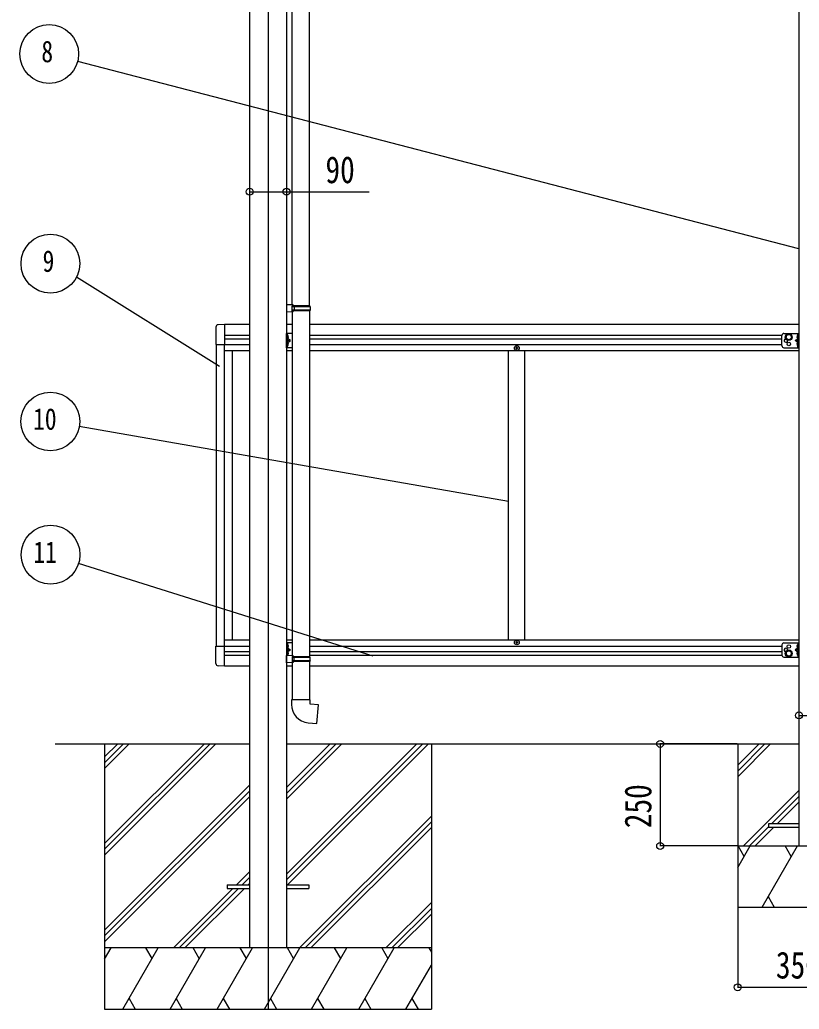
# Model space of a CAD drawing. Units: millimetres, scale not verified. Extents: x -10512 to 10512, y -7425 to 7425.
# Drawn here: x -2468 to -560, y -4346 to -1923 of the extents above; entities that cross this region are included whole.
import ezdxf
from ezdxf.enums import TextEntityAlignment as Align

# ---------------------------------------------------------------- set-up
doc = ezdxf.new("R2010")
doc.units = ezdxf.units.MM
doc.header["$LTSCALE"] = 30
for name, color, linetype in [('0-3_YKK_12', 2, 'Continuous'), ('0-4_YKK_13', 4, 'Continuous'), ('0-5_YKK_A1', 4, 'Continuous'), ('0-6_YKK_D', 6, 'Continuous')]:
    doc.layers.add(name, color=color, linetype=linetype)
doc.styles.add('ＭＳ ゴシック', font='')
doc.styles.get('ＭＳ ゴシック').set_extended_font_data('MS Gothic')

msp = doc.modelspace()

# ---------------------------------------------------------------- linework, layer by layer
at = {"layer": '0-3_YKK_12'}
msp.add_lwpolyline([(-1860.33, -1171.93), (-1860.33, -3696.34), (-1860.33, -4096.34), (-1860.33, -4346.34)], dxfattribs=at)
at = {"layer": '0-4_YKK_13'}
for p, q in [((-1801.13, -2620.96), (-1801.13, -1778.82)), ((-1759.13, -2623.52), (-1759.13, -1776.27)), ((-1799.13, -2621.02), (-1815.13, -2620.55)), ((-1815.13, -2620.55), (-1815.13, -2638.49)), ((-1799.13, -2638.02), (-1815.13, -2638.49)), ((-1799.13, -2623.02), (-1801.13, -2623.02)), ((-1758.13, -2623.52), (-1801.13, -2623.52)), ((-1757.13, -2625.52), (-1801.13, -2625.52)), ((-1757.13, -2633.52), (-1801.13, -2633.52)), ((-1758.13, -2635.52), (-1801.13, -2635.52)), ((-1801.13, -2638.08), (-1801.13, -3480.21)), ((-1799.13, -2623.02), (-1799.13, -2621.02)), ((-1799.13, -2638.02), (-1799.13, -2636.02)), ((-1796.65, -2625.52), (-1796.22, -2623.52)), ((-1759.13, -2635.52), (-1759.13, -3482.77)), ((-1757.13, -2625.52), (-1758.13, -2623.52)), ((-1757.13, -2633.52), (-1758.13, -2635.52)), ((-1757.13, -2625.52), (-1757.13, -2633.52)), ((-1987.83, -2675.13), (-1987.83, -2718.03)), ((-1967.33, -2668.84), (-1982.62, -2669.64)), ((-1967.33, -2668.84), (-1967.33, -2718.03)), ((-1815.13, -2725.84), (-1815.13, -2690.84)), ((-1801.13, -2690.84), (-1815.13, -2690.84)), ((-1812.61, -2698.19), (-1813.21, -2699.34)), ((-1812.61, -2700.48), (-1813.21, -2699.34)), ((-1812.63, -2725.84), (-1812.63, -2690.84)), ((-1812.63, -2694.64), (-1812.34, -2694.64)), ((-1812.63, -2694.64), (-1812.63, -2704.04)), ((-1812.34, -2704.04), (-1812.63, -2704.04)), ((-1812.63, -2708.34), (-1805.63, -2708.34)), ((-1812.34, -2712.64), (-1812.63, -2712.64)), ((-1812.63, -2722.04), (-1812.63, -2712.64)), ((-1810.52, -2697.19), (-1812.54, -2698.19)), ((-1810.52, -2701.49), (-1812.54, -2700.48)), ((-1812.34, -2694.64), (-1812.34, -2704.04)), ((-1812.34, -2722.04), (-1812.34, -2712.64)), ((-602.33, -2720.84), (-602.33, -2695.84)), ((-597.33, -2690.84), (-560.33, -2690.84)), ((-562.83, -2708.34), (-569.83, -2708.34)), ((-564.94, -2697.19), (-562.92, -2698.19)), ((-564.94, -2701.49), (-562.92, -2700.48)), ((-562.83, -2694.64), (-563.12, -2694.64)), ((-563.12, -2694.64), (-563.12, -2704.04)), ((-563.12, -2704.04), (-562.83, -2704.04)), ((-563.12, -2712.64), (-562.83, -2712.64)), ((-563.12, -2722.04), (-563.12, -2712.64)), ((-562.85, -2698.19), (-562.25, -2699.34)), ((-562.85, -2700.48), (-562.25, -2699.34)), ((-562.83, -2725.84), (-562.83, -2690.84)), ((-562.83, -2694.64), (-562.83, -2704.04)), ((-562.83, -2722.04), (-562.83, -2712.64)), ((-560.33, -2725.84), (-560.33, -2690.84)), ((-1987.83, -2718.03), (-1967.33, -2718.03)), ((-1801.13, -2725.84), (-1815.13, -2725.84)), ((-1812.61, -2716.19), (-1813.21, -2717.34)), ((-1812.61, -2718.48), (-1813.21, -2717.34)), ((-1812.63, -2722.04), (-1812.34, -2722.04)), ((-1810.52, -2715.19), (-1812.54, -2716.19)), ((-1810.52, -2719.49), (-1812.54, -2718.48)), ((-1252.83, -2727.34), (-1253.83, -2727.34)), ((-597.33, -2725.84), (-560.33, -2725.84)), ((-564.94, -2715.19), (-562.92, -2716.19)), ((-564.94, -2719.49), (-562.92, -2718.48)), ((-562.83, -2722.04), (-563.12, -2722.04)), ((-562.85, -2716.19), (-562.25, -2717.34)), ((-562.85, -2718.48), (-562.25, -2717.34)), ((-1987.83, -3499.54), (-1987.83, -3456.65)), ((-1987.83, -3456.65), (-1967.33, -3456.65)), ((-1967.33, -3505.84), (-1967.33, -3456.65)), ((-1815.13, -3448.84), (-1815.13, -3483.84)), ((-1801.13, -3448.84), (-1815.13, -3448.84)), ((-1812.61, -3456.19), (-1813.21, -3457.34)), ((-1812.61, -3458.48), (-1813.21, -3457.34)), ((-1812.63, -3448.84), (-1812.63, -3479.87)), ((-1812.63, -3452.64), (-1812.34, -3452.64)), ((-1812.63, -3452.64), (-1812.63, -3462.04)), ((-1812.34, -3462.04), (-1812.63, -3462.04)), ((-1810.52, -3455.19), (-1812.54, -3456.19)), ((-1810.52, -3459.49), (-1812.54, -3458.48)), ((-1812.34, -3452.64), (-1812.34, -3462.04)), ((-1252.83, -3447.34), (-1253.83, -3447.34)), ((-602.33, -3453.84), (-602.33, -3478.84)), ((-597.33, -3448.84), (-560.33, -3448.84)), ((-564.94, -3455.19), (-562.92, -3456.19)), ((-564.94, -3459.49), (-562.92, -3458.48)), ((-562.83, -3452.64), (-563.12, -3452.64)), ((-563.12, -3452.64), (-563.12, -3462.04)), ((-563.12, -3462.04), (-562.83, -3462.04)), ((-562.85, -3456.19), (-562.25, -3457.34)), ((-562.85, -3458.48), (-562.25, -3457.34)), ((-562.83, -3448.84), (-562.83, -3483.84)), ((-562.83, -3452.64), (-562.83, -3462.04)), ((-560.33, -3448.84), (-560.33, -3483.84)), ((-1799.13, -3480.27), (-1815.13, -3479.8)), ((-1815.13, -3497.74), (-1815.13, -3479.8)), ((-1812.61, -3474.19), (-1813.21, -3475.34)), ((-1812.61, -3476.48), (-1813.21, -3475.34)), ((-1812.63, -3466.34), (-1805.63, -3466.34)), ((-1812.34, -3470.64), (-1812.63, -3470.64)), ((-1812.63, -3480.04), (-1812.63, -3470.64)), ((-1812.63, -3480.04), (-1812.34, -3480.04)), ((-1810.52, -3473.19), (-1812.54, -3474.19)), ((-1810.52, -3477.49), (-1812.54, -3476.48)), ((-1812.34, -3480.04), (-1812.34, -3470.64)), ((-1758.13, -3482.77), (-1801.13, -3482.77)), ((-1757.13, -3484.77), (-1801.13, -3484.77)), ((-1799.13, -3480.27), (-1799.13, -3482.27)), ((-1757.13, -3484.77), (-1758.13, -3482.77)), ((-1757.13, -3492.77), (-1757.13, -3484.77)), ((-597.33, -3483.84), (-560.33, -3483.84)), ((-562.83, -3466.34), (-569.83, -3466.34)), ((-564.94, -3473.19), (-562.92, -3474.19)), ((-564.94, -3477.49), (-562.92, -3476.48)), ((-563.12, -3470.64), (-562.83, -3470.64)), ((-563.12, -3480.04), (-563.12, -3470.64)), ((-562.83, -3480.04), (-563.12, -3480.04)), ((-562.85, -3474.19), (-562.25, -3475.34)), ((-562.85, -3476.48), (-562.25, -3475.34)), ((-562.83, -3480.04), (-562.83, -3470.64)), ((-1967.33, -3505.84), (-1982.62, -3505.04)), ((-1799.13, -3497.27), (-1815.13, -3497.74)), ((-1757.13, -3492.77), (-1801.13, -3492.77)), ((-1758.13, -3494.77), (-1801.13, -3494.77)), ((-1799.13, -3495.27), (-1801.13, -3495.27)), ((-1801.13, -3497.33), (-1801.13, -3588.77)), ((-1799.13, -3495.27), (-1799.13, -3497.27)), ((-1796.65, -3492.77), (-1796.22, -3494.77)), ((-1759.13, -3494.77), (-1759.13, -3588.77)), ((-1757.13, -3492.77), (-1758.13, -3494.77)), ((-1757.13, -3588.77), (-1803.13, -3588.77)), ((-1803.13, -3588.77), (-1803.13, -3599.69)), ((-1757.13, -3598.77), (-1757.13, -3588.77)), ((-560.33, -3892.34), (-635.33, -3892.34)), ((-1960.33, -4041.84), (-1960.33, -4050.84)), ((-1960.33, -4041.84), (-1905.53, -4041.84)), ((-1815.13, -4041.84), (-1760.33, -4041.84)), ((-1760.33, -4041.84), (-1760.33, -4050.84)), ((-1960.33, -4050.84), (-1905.53, -4050.84)), ((-1815.13, -4050.84), (-1760.33, -4050.84))]:
    msp.add_line(p, q, dxfattribs=at)
for points in [[(-1799.13, -2636.02), (-1801.13, -2636.02), (-1801.13, -2623.02)], [(-1796.65, -2625.52), (-1796.65, -2633.52), (-1796.22, -2635.52)], [(-1812.03, -2712.91), (-1805.63, -2708.34), (-1812.03, -2703.76)], [(-563.43, -2712.91), (-569.83, -2708.34), (-563.43, -2703.76)], [(-1253.83, -2727.34), (-1253.83, -2726.34), (-1252.83, -2726.34)], [(-1251.83, -2725.34), (-1251.83, -2724.34), (-1250.83, -2724.34), (-1250.83, -2725.34)], [(-1250.83, -2728.34), (-1250.83, -2729.34), (-1251.83, -2729.34), (-1251.83, -2728.34)], [(-1249.83, -2726.34), (-1248.83, -2726.34), (-1248.83, -2727.34), (-1249.83, -2727.34)], [(-1812.03, -3461.77), (-1805.63, -3466.34), (-1812.03, -3470.91)], [(-1253.83, -3447.34), (-1253.83, -3448.34), (-1252.83, -3448.34)], [(-1250.83, -3446.34), (-1250.83, -3445.34), (-1251.83, -3445.34), (-1251.83, -3446.34)], [(-1251.83, -3449.34), (-1251.83, -3450.34), (-1250.83, -3450.34), (-1250.83, -3449.34)], [(-1249.83, -3448.34), (-1248.83, -3448.34), (-1248.83, -3447.34), (-1249.83, -3447.34)], [(-563.43, -3461.77), (-569.83, -3466.34), (-563.43, -3470.91)], [(-1799.13, -3482.27), (-1801.13, -3482.27), (-1801.13, -3495.27)], [(-1796.65, -3492.77), (-1796.65, -3484.77), (-1796.22, -3482.77)], [(-1762.05, -3644.51), (-1741.22, -3646.34), (-1737.21, -3600.51), (-1757.13, -3598.77)], [(-635.33, -3892.34), (-635.33, -3900.34), (-560.33, -3900.34)]]:
    msp.add_lwpolyline(points, dxfattribs=at)
for points in [[(-585.33, -2692.33), (-578.83, -2696.09), (-578.83, -2703.59), (-585.33, -2707.34), (-591.83, -2703.59), (-591.83, -2696.09)], [(-585.33, -3482.34), (-578.83, -3478.59), (-578.83, -3471.09), (-585.33, -3467.33), (-591.83, -3471.09), (-591.83, -3478.59)]]:
    msp.add_lwpolyline(points, close=True, dxfattribs=at)
for centre, radius in [((-585.33, -2699.84), 8.5), ((-585.33, -2699.84), 7.5), ((-585.33, -2699.84), 6.5), ((-585.33, -2716.84), 4.25), ((-1251.33, -2726.84), 5.9), ((-1251.33, -3447.84), 5.9), ((-585.33, -3457.84), 4.25), ((-585.33, -3474.84), 8.5), ((-585.33, -3474.84), 7.5), ((-585.33, -3474.84), 6.5)]:
    msp.add_circle(centre, radius, dxfattribs=at)
for centre, radius, start, end in [((-1982.33, -2675.13), 5.5, 93, 180), ((-1816.23, -2699.34), 6.1, 309.60193, 50.39807), ((-1816.23, -2717.34), 6.1, 309.60193, 50.39807), ((-597.33, -2695.84), 5, 90, 180), ((-592.33, -2708.34), 4.25, 94.76077, 6.29431), ((-559.23, -2699.34), 6.1, 129.60193, 230.39807), ((-559.23, -2717.34), 6.1, 129.60193, 230.39807), ((-1252.83, -2725.34), 1, 270, 0), ((-1252.83, -2728.34), 1, 0, 90), ((-1249.83, -2725.34), 1, 180, 270), ((-1249.83, -2728.34), 1, 90, 180), ((-597.33, -2720.84), 5, 180, 270), ((-1816.23, -3457.34), 6.1, 309.60193, 50.39807), ((-1252.83, -3446.34), 1, 270, 0), ((-1252.83, -3449.34), 1, 0, 90), ((-1249.83, -3446.34), 1, 180, 270), ((-1249.83, -3449.34), 1, 90, 180), ((-597.33, -3453.84), 5, 90, 180), ((-592.33, -3466.34), 4.25, 353.70569, 265.23923), ((-559.23, -3457.34), 6.1, 129.60193, 230.39807), ((-1816.23, -3475.34), 6.1, 309.60193, 50.39807), ((-597.33, -3478.84), 5, 180, 270), ((-559.23, -3475.34), 6.1, 129.60193, 230.39807), ((-1982.33, -3499.54), 5.5, 180, 267), ((-1758.13, -3599.69), 45, 180, 265)]:
    msp.add_arc(centre, radius, start, end, dxfattribs=at)
at = {"layer": '0-5_YKK_A1'}
for p, q in [((-1905.53, -1567.34), (-1905.53, -4196.34)), ((-1815.13, -1567.34), (-1815.13, -4196.34)), ((-560.33, -1583.34), (-560.33, -3946.34)), ((-1905.53, -2669.34), (-1967.33, -2669.34)), ((-1801.13, -2669.34), (-1815.13, -2669.34)), ((-560.33, -2669.34), (-1759.13, -2669.34)), ((-1967.33, -2695.34), (-1905.53, -2695.34)), ((-1967.33, -2704.34), (-1905.53, -2704.34)), ((-1759.13, -2695.34), (-602.31, -2695.34)), ((-1759.13, -2704.34), (-602.33, -2704.34)), ((-1987.33, -2718.03), (-1987.33, -3456.64)), ((-1967.33, -2717.84), (-1905.53, -2717.84)), ((-1967.33, -3456.65), (-1967.33, -2717.84)), ((-1905.53, -2733.34), (-1967.33, -2733.34)), ((-1947.33, -3441.34), (-1947.33, -2733.34)), ((-1801.13, -2733.34), (-1815.13, -2733.34)), ((-1759.13, -2717.84), (-602.33, -2717.84)), ((-560.33, -2733.34), (-1759.13, -2733.34)), ((-1271.33, -3441.34), (-1271.33, -2733.34)), ((-1231.33, -3441.34), (-1231.33, -2733.34)), ((-1967.33, -3441.34), (-1905.53, -3441.34)), ((-1815.13, -3441.34), (-1801.13, -3441.34)), ((-1759.13, -3441.34), (-560.33, -3441.34)), ((-1967.33, -3456.84), (-1905.53, -3456.84)), ((-1759.13, -3456.84), (-602.33, -3456.84)), ((-1967.33, -3470.34), (-1905.53, -3470.34)), ((-1967.33, -3479.34), (-1905.53, -3479.34)), ((-1759.13, -3470.34), (-602.33, -3470.34)), ((-1759.13, -3479.34), (-602.31, -3479.34)), ((-1967.33, -3505.34), (-1905.53, -3505.34)), ((-1815.13, -3505.34), (-1801.13, -3505.34)), ((-1759.13, -3505.34), (-560.33, -3505.34)), ((-2381.37, -3696.34), (-1905.53, -3696.34)), ((-2260.53, -3696.34), (-2260.53, -4346.34)), ((-2260.53, -3940.51), (-2016.35, -3696.34)), ((-2260.53, -3954.66), (-2002.21, -3696.34)), ((-2260.53, -3968.8), (-1988.07, -3696.34)), ((-2260.53, -3756.67), (-2200.2, -3696.34)), ((-2260.53, -3742.53), (-2214.34, -3696.34)), ((-2260.53, -3728.38), (-2228.48, -3696.34)), ((-1815.13, -3696.34), (-560.33, -3696.34)), ((-1815.13, -4043.9), (-1467.57, -3696.34)), ((-1815.13, -4015.61), (-1495.85, -3696.34)), ((-1815.13, -4029.76), (-1481.71, -3696.34)), ((-1815.13, -3831.77), (-1679.7, -3696.34)), ((-1815.13, -3817.63), (-1693.84, -3696.34)), ((-1815.13, -3803.48), (-1707.98, -3696.34)), ((-1460.53, -3696.34), (-1460.53, -4346.34)), ((-710.33, -3696.34), (-710.33, -4096.34)), ((-710.33, -3748.69), (-657.98, -3696.34)), ((-710.33, -3762.83), (-643.84, -3696.34)), ((-710.33, -3776.97), (-629.7, -3696.34)), ((-2260.53, -4152.65), (-1905.53, -3797.65)), ((-2260.53, -4166.79), (-1905.53, -3811.79)), ((-2260.53, -4180.93), (-1905.53, -3825.93)), ((-695.85, -3946.34), (-560.33, -3810.82)), ((-627.71, -3892.34), (-560.33, -3824.96)), ((-613.57, -3892.34), (-560.33, -3839.1)), ((-1783.72, -4196.34), (-1460.53, -3873.15)), ((-1769.58, -4196.34), (-1460.53, -3887.29)), ((-1755.44, -4196.34), (-1460.53, -3901.43)), ((-681.71, -3946.34), (-635.33, -3899.96)), ((-667.57, -3946.34), (-621.57, -3900.34)), ((-710.33, -3946.34), (-360.33, -3946.34)), ((-710.33, -3999.45), (-679.66, -3946.34)), ((-694.67, -3972.32), (-709.67, -3946.34)), ((-650.8, -4096.34), (-564.19, -3946.34)), ((-579.2, -3972.32), (-594.2, -3946.34)), ((-1937.59, -4041.84), (-1905.53, -4009.78)), ((-1923.45, -4041.84), (-1905.53, -4023.92)), ((-1909.3, -4041.84), (-1905.53, -4038.06)), ((-2092.09, -4196.34), (-1946.59, -4050.84)), ((-2077.95, -4196.34), (-1932.45, -4050.84)), ((-2063.8, -4196.34), (-1918.3, -4050.84)), ((-635.8, -4070.36), (-620.8, -4096.34)), ((-1571.59, -4196.34), (-1460.53, -4085.28)), ((-1557.45, -4196.34), (-1460.53, -4099.42)), ((-1543.3, -4196.34), (-1460.53, -4113.56)), ((-710.33, -4096.34), (-360.33, -4096.34)), ((-1460.53, -4196.34), (-2260.53, -4196.34)), ((-2260.53, -4223.84), (-2244.65, -4196.34)), ((-2215.78, -4346.34), (-2129.18, -4196.34)), ((-2144.18, -4222.32), (-2159.18, -4196.34)), ((-2100.31, -4346.34), (-2013.71, -4196.34)), ((-2028.71, -4222.32), (-2043.71, -4196.34)), ((-1984.84, -4346.34), (-1898.24, -4196.34)), ((-1913.24, -4222.32), (-1928.24, -4196.34)), ((-1869.37, -4346.34), (-1782.77, -4196.34)), ((-1797.77, -4222.32), (-1812.77, -4196.34)), ((-1753.9, -4346.34), (-1667.3, -4196.34)), ((-1682.3, -4222.32), (-1697.3, -4196.34)), ((-1638.43, -4346.34), (-1551.83, -4196.34)), ((-1581.83, -4196.34), (-1566.83, -4222.32)), ((-1466.36, -4196.34), (-1460.53, -4206.44)), ((-1522.96, -4346.34), (-1460.53, -4238.2)), ((-2200.79, -4320.36), (-2185.79, -4346.34)), ((-2085.31, -4320.36), (-2070.32, -4346.34)), ((-1969.84, -4320.36), (-1954.84, -4346.34)), ((-1854.37, -4320.36), (-1839.37, -4346.34)), ((-1738.9, -4320.36), (-1723.91, -4346.34)), ((-1623.43, -4320.36), (-1608.44, -4346.34)), ((-1507.96, -4320.36), (-1492.97, -4346.34)), ((-2260.53, -4346.34), (-1460.53, -4346.34))]:
    msp.add_line(p, q, dxfattribs=at)
at = {"layer": '0-6_YKK_D'}
for p, q in [((-560.33, -2483.37), (-2326.49, -2024.44)), ((-1979.38, -2772.07), (-2329.4, -2553.23)), ((-1271.33, -3102.61), (-2322.43, -2919.05)), ((-1602.63, -3481.28), (-2324.18, -3254.45)), ((-560.33, -3587.38), (-560.33, -3627.63)), ((-711.33, -3696.34), (-901.3, -3696.34)), ((-900.3, -3696.34), (-900.3, -3946.34)), ((-711.33, -3946.34), (-901.3, -3946.34)), ((-710.33, -4097.34), (-710.33, -4293.61)), ((-710.33, -4292.61), (-360.33, -4292.61))]:
    msp.add_line(p, q, dxfattribs=at)
for points in [[(-1905.53, -2343.81), (-1815.13, -2343.81), (-1612.9, -2343.81)], [(-560.33, -3626.63), (-510.33, -3626.63), (-367.4, -3626.63)]]:
    msp.add_lwpolyline(points, dxfattribs=at)
for centre, radius in [((-2396.18, -2006.33), 72), ((-1905.53, -2343.81), 8.5), ((-1815.13, -2343.81), 8.5), ((-2393.2, -2519.86), 72), ((-2393.35, -2906.67), 72), ((-2392.86, -3232.86), 72), ((-560.33, -3626.63), 8.5), ((-900.3, -3696.34), 8.5), ((-900.3, -3946.34), 8.5), ((-710.33, -4292.61), 8.5)]:
    msp.add_circle(centre, radius, dxfattribs=at)

# ---------------------------------------------------------------- texts
at = {"layer": '0-6_YKK_D', "style": 'ＭＳ ゴシック', "width": 0.8}
for s, height, p in [('8', 52.79, (-2415.38, -2042.33)), ('90', 65.98, (-1719.8, -2342.51)), ('9', 52.79, (-2412.4, -2555.86)), ('10', 52.79, (-2435.59, -2942.67)), ('11', 52.79, (-2435.1, -3268.86)), ('350', 65.98, (-616.93, -4290.94))]:
    msp.add_text(s, height=height, dxfattribs=at).set_placement(p, align=Align.BOTTOM_LEFT)
msp.add_text('250', height=65.98, rotation=90, dxfattribs=at).set_placement((-901.97, -3902.94), align=Align.BOTTOM_LEFT)

doc.saveas('drawing.dxf')
